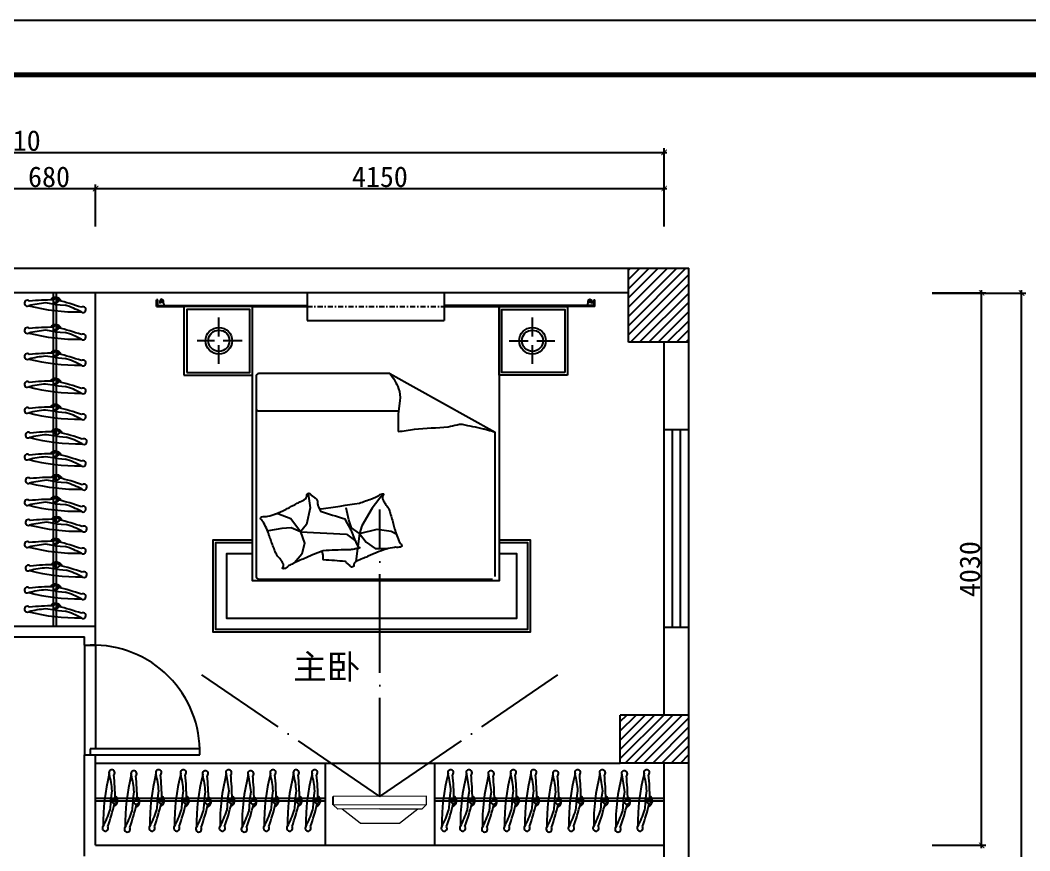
# Model space of a CAD drawing. Header units: millimetres. Extents: x 71641 to 191108, y -23091 to 29972.
# Drawn here: x 100314 to 107684, y 6943 to 13003 of the extents above; entities that cross this region are included whole.
import ezdxf

# ---------------------------------------------------------------- set-up
doc = ezdxf.new("R2010")
doc.units = ezdxf.units.MM
doc.linetypes.add('ACAD_ISO04W100', pattern=[30, 24, -3, 0, -3])
doc.linetypes.add('DASHDOT2', pattern=[0.5, 0.25, -0.125, 0, -0.125])
doc.layers.add('00', color=1, linetype='Continuous')
doc.layers.add('LAYER1', color=1, linetype='Continuous')
doc.layers.add('4', color=4, linetype='Continuous', lineweight=5)
doc.styles.add('50', font='SimSun.ttf', dxfattribs={"height": 150})
doc.styles.get("Standard").update_dxf_attribs({"font": 'SimSun.ttf', "height": 150})
doc.dimstyles.new('50', dxfattribs={"dimscale": 0, "dimtxt": 150, "dimasz": 40, "dimexe": 30, "dimexo": 30, "dimgap": 10, "dimtad": 1, "dimdec": 0, "dimzin": 4, "dimdsep": 46, "dimtxsty": '50', "dimblk": 'ARCHTICK', "dimcen": 40, "dimdle": 20, "dimclrd": 8, "dimclre": 8, "dimclrt": 2, "dimadec": 0, "dimazin": 0, "dimtfac": 1, "dimtdec": 0, "dimtmove": 2, "dimatfit": 3, "dimldrblk": 'DOT', "dimfxl": 0, "dimtolj": 1, "dimtzin": 0, "dimlwd": -1, "dimarcsym": 0})

# ---------------------------------------------------------------- blocks, each defined once
blk = doc.blocks.new('ASDFGASDFASD')
at = {"color": 8}
for q in [(-121363.3, 35213.4), (-121346.4, 35070.1)]:
    blk.add_line((-121356.8, 35140.9), q, dxfattribs=at)
at = {"color": 8, "extrusion": (0, 0, -1)}
for centre, major_axis, start_param, end_param in [((-121396, 35342.8), (-15, -15), 0.064735, 4.519237), ((-119960.4, 35305.4), (-1441.4, -172.8), -0.130439, 0.135448), ((-121924.5, 35044.8), (-414.4, -414.4), 3.421088, 3.635136), ((-122981.9, 34765.1), (-1202.3, 1202.3), 2.01697, 2.120705), ((-121329.5, 35144.7), (-12.2, -12.2), 3.810164, 10.093349), ((-121350.6, 35142.2), (-31.6, -31.6), 2.742131, 4.878196), ((-123024.8, 35131.4), (-1202.3, 1202.3), 2.35803, 2.461765), ((-122152.1, 35140.9), (-571.9, 571.9), 2.443948, 2.59889), ((-121348.3, 34936.7), (-15, -15), 3.101091, 7.555592)]:
    blk.add_ellipse(centre, major_axis=major_axis, ratio=1, start_param=start_param, end_param=end_param, dxfattribs=at)
blk = doc.blocks.new('_ARCHTICK')
at = {"color": 0, "linetype": 'ByBlock', "const_width": 0.15}
blk.add_lwpolyline([(-0.5, -0.5), (0.5, 0.5)], dxfattribs=at)
blk = doc.blocks.new('*D60')
at = {"color": 8, "lineweight": -2}
for p, q in [((106971.9, 11012), (107653.5, 11012)), ((106971.9, 847.7), (107653.5, 847.7))]:
    blk.add_line(p, q, dxfattribs=at)
at = {"color": 8}
blk.add_line((107623.5, 827.7), (107623.5, 11032), dxfattribs=at)
at = {"layer": 'Defpoints', "color": 0}
for p in [(106941.9, 11012), (107623.5, 11012), (106941.9, 847.7)]:
    blk.add_point(p, dxfattribs=at)
at = {"color": 8, "xscale": 40, "yscale": 40, "zscale": 40}
for p, rotation in [((107623.5, 11012), 90), ((107623.5, 847.7), 270)]:
    blk.add_blockref('_ARCHTICK', p, dxfattribs=dict(at, rotation=rotation))
at = {"color": 2, "insert": (107538.5, 5929.9), "char_height": 150, "attachment_point": 5, "rotation": 90, "style": '50'}
blk.add_mtext('\\A1;10164', dxfattribs=at)
blk = doc.blocks.new('_Dot')
at = {"color": 0, "linetype": 'ByBlock', "lineweight": -2}
blk.add_line((-0.5, 0), (-1, 0), dxfattribs=at)
at = {"color": 0, "linetype": 'ByBlock', "const_width": 0.5}
blk.add_lwpolyline([(-0.25, 0, 1), (0.25, 0, 1)], format="xyb", close=True, dxfattribs=at)
blk = doc.blocks.new('DOT')
at = {"color": 0, "linetype": 'ByBlock'}
blk.add_line((-0.5, 0), (-1, 0), dxfattribs=at)
at = {"color": 0, "linetype": 'ByBlock', "const_width": 0.5}
blk.add_lwpolyline([(-0.25, 0, 1), (0.25, 0, 1)], format="xyb", close=True, dxfattribs=at)
blk = doc.blocks.new('*D54')
at = {"color": 8, "lineweight": -2}
for p, q in [((106971.9, 11013), (107361.4, 11013)), ((106971.9, 6983), (107361.4, 6983))]:
    blk.add_line(p, q, dxfattribs=at)
at = {"color": 8}
blk.add_line((107331.4, 6963), (107331.4, 11033), dxfattribs=at)
at = {"layer": 'Defpoints', "color": 0}
for p in [(106941.9, 11013), (107331.4, 11013), (106941.9, 6983)]:
    blk.add_point(p, dxfattribs=at)
at = {"color": 8, "xscale": 40, "yscale": 40, "zscale": 40}
for p, rotation in [((107331.4, 11013), 90), ((107331.4, 6983), 270)]:
    blk.add_blockref('_ARCHTICK', p, dxfattribs=dict(at, rotation=rotation))
at = {"color": 2, "insert": (107246.4, 8998), "char_height": 150, "attachment_point": 5, "rotation": 90, "style": '50'}
blk.add_mtext('\\A1;4030', dxfattribs=at)
blk = doc.blocks.new('*D56')
at = {"color": 8}
blk.add_line((95484.4, 12038.6), (105034.4, 12038.6), dxfattribs=at)
at = {"color": 8, "lineweight": -2}
for p, q in [((95504.4, 11496.5), (95504.4, 12068.6)), ((105014.4, 11496.5), (105014.4, 12068.6))]:
    blk.add_line(p, q, dxfattribs=at)
at = {"layer": 'Defpoints', "color": 0}
for p in [(105014.4, 12038.6), (95504.4, 11466.5), (105014.4, 11466.5)]:
    blk.add_point(p, dxfattribs=at)
at = {"color": 8, "xscale": 40, "yscale": 40, "zscale": 40, "rotation": 180}
blk.add_blockref('_ARCHTICK', (95504.4, 12038.6), dxfattribs=at)
at = {"color": 8, "xscale": 40, "yscale": 40, "zscale": 40}
blk.add_blockref('_ARCHTICK', (105014.4, 12038.6), dxfattribs=at)
at = {"color": 2, "insert": (100259.4, 12123.6), "char_height": 150, "attachment_point": 5, "style": '50'}
blk.add_mtext('\\A1;9510', dxfattribs=at)
blk = doc.blocks.new('*D57')
at = {"color": 8, "lineweight": -2}
for p, q in [((100864.4, 11526.5), (100864.4, 11804.5)), ((105014.4, 11496.5), (105014.4, 11804.5))]:
    blk.add_line(p, q, dxfattribs=at)
at = {"color": 8}
blk.add_line((100844.4, 11774.5), (105034.4, 11774.5), dxfattribs=at)
at = {"layer": 'Defpoints', "color": 0}
for p in [(105014.4, 11774.5), (100864.4, 11496.5), (105014.4, 11466.5)]:
    blk.add_point(p, dxfattribs=at)
at = {"color": 8, "xscale": 40, "yscale": 40, "zscale": 40, "rotation": 180}
blk.add_blockref('_ARCHTICK', (100864.4, 11774.5), dxfattribs=at)
at = {"color": 8, "xscale": 40, "yscale": 40, "zscale": 40}
blk.add_blockref('_ARCHTICK', (105014.4, 11774.5), dxfattribs=at)
at = {"color": 2, "insert": (102939.4, 11859.5), "char_height": 150, "attachment_point": 5, "style": '50'}
blk.add_mtext('\\A1;4150', dxfattribs=at)
blk = doc.blocks.new('*D58')
at = {"color": 8, "lineweight": -2}
for p, q in [((100184.4, 11496.5), (100184.4, 11804.5)), ((100864.4, 11496.5), (100864.4, 11804.5))]:
    blk.add_line(p, q, dxfattribs=at)
at = {"color": 8}
blk.add_line((100164.4, 11774.5), (100884.4, 11774.5), dxfattribs=at)
at = {"layer": 'Defpoints', "color": 0}
for p in [(100864.4, 11774.5), (100184.4, 11466.5), (100864.4, 11466.5)]:
    blk.add_point(p, dxfattribs=at)
at = {"color": 8, "xscale": 40, "yscale": 40, "zscale": 40, "rotation": 180}
blk.add_blockref('_ARCHTICK', (100184.4, 11774.5), dxfattribs=at)
at = {"color": 8, "xscale": 40, "yscale": 40, "zscale": 40}
blk.add_blockref('_ARCHTICK', (100864.4, 11774.5), dxfattribs=at)
at = {"color": 2, "insert": (100524.4, 11859.5), "char_height": 150, "attachment_point": 5, "style": '50'}
blk.add_mtext('\\A1;680', dxfattribs=at)

msp = doc.modelspace()

# ---------------------------------------------------------------- hatches: boundary and pattern name
h = msp.add_hatch()
h.set_pattern_fill('ANSI31', color=8, scale=15, style=0)
h.set_pattern_definition([(45, (4518.35, 31906.157), (-33.67596, 33.67596), [])])
h.paths.add_polyline_path([(95804.4, 11193), (95324.4, 11193), (95324.4, 10663), (95804.4, 10663)])
h.paths.add_polyline_path([(95324.4, 7523), (95804.4, 7523), (95804.4, 7943), (95324.4, 7943)])
h.paths.add_polyline_path([(105194.4, 7583), (105194.4, 7933), (104694.4, 7933), (104694.4, 7583)])
h.paths.add_polyline_path([(105194.4, 10653), (105194.4, 11193), (104754.4, 11193), (104754.4, 10653)])

# ---------------------------------------------------------------- linework, layer by layer
at = {"color": 3, "lineweight": -2}
msp.add_line((111075.7, 12615), (91939.8, 12615), dxfattribs=at)
for p, q in [((95804.4, 11193), (105194.4, 11193)), ((104754.4, 10653), (104754.4, 11193)), ((105194.4, 4583), (105194.4, 11193)), ((104754.4, 11013), (99354.4, 11013)), ((105194.4, 10653), (104754.4, 10653)), ((105014.4, 7933), (105014.4, 10653)), ((105194.4, 10013), (105014.4, 10013)), ((102125.2, 9277.8), (102121.9, 9271.3)), ((100264.4, 8583), (100864.4, 8583)), ((100864.4, 8503), (100864.4, 8583)), ((105194.4, 8573), (105014.4, 8573)), ((100184.4, 8503), (100784.4, 8503)), ((100784.4, 8443), (100784.4, 8503)), ((100864.4, 8443), (100864.4, 8503)), ((105194.4, 7933), (104694.4, 7933)), ((104694.4, 7583), (104694.4, 7933)), ((105194.4, 7583), (104694.4, 7583)), ((105014.4, 4943), (105014.4, 7583))]:
    msp.add_line(p, q)
at = {"color": 8}
for p, q in [((100555.3, 11013), (100555.3, 8583)), ((100575.3, 11013), (100575.3, 8583)), ((101763.6, 10696.2), (101763.6, 10833.5)), ((104054.1, 10696.2), (104054.1, 10833.5)), ((101731.4, 10664.1), (101605.7, 10664.1)), ((101763.6, 10494.8), (101763.6, 10632)), ((101933.7, 10664.1), (101795.7, 10664.1)), ((103884, 10664.1), (104022, 10664.1)), ((104054.1, 10494.8), (104054.1, 10632)), ((104086.2, 10664.1), (104215.8, 10664.1)), ((102035.2, 10404.5), (102035.2, 8945.2)), ((103012.9, 10424.5), (102055.2, 10424.5)), ((103012.9, 10424.5), (103780.9, 9997.1)), ((102055.2, 10151.9), (103074.7, 10151.9)), ((103780.9, 8945.2), (103780.9, 9997.1)), ((102415.9, 9547.7), (102429.7, 9444.5)), ((102962.5, 9547.5), (102883.3, 9443.6)), ((102429.7, 9444.5), (102403.9, 9322.5)), ((102713.3, 9356.7), (102693.5, 9445.5)), ((102883.3, 9443.6), (102808.2, 9313.2)), ((102195.7, 9401.5), (102171.7, 9398.1)), ((102290.3, 9363.7), (102195.7, 9401.5)), ((102359.2, 9270.9), (102290.3, 9363.7)), ((102223.3, 9295), (102125.2, 9277.8)), ((102292.1, 9298.4), (102223.3, 9295)), ((102359.2, 9270.9), (102292.1, 9298.4)), ((102403.9, 9322.5), (102359.2, 9270.9)), ((102733.1, 9299.4), (102713.3, 9356.7)), ((102790.4, 9257.9), (102733.1, 9299.4)), ((102808.2, 9313.2), (102790.4, 9257.9)), ((102790.4, 9257.9), (102918.9, 9289.5)), ((102918.9, 9289.5), (103021.7, 9275.7)), ((102359.2, 9270.9), (102694.9, 9252)), ((102359.2, 9270.9), (102390.1, 9188.4)), ((102694.9, 9252), (102744.8, 9215.9)), ((102744.8, 9215.9), (102756.9, 9207.3)), ((102790.4, 9257.9), (102778.6, 9163.8)), ((102790.4, 9257.9), (102839.8, 9194.7)), ((103021.7, 9275.7), (103057.7, 9255.6)), ((102390.1, 9188.4), (102369.5, 9105.9)), ((102776.8, 9149.1), (102764.9, 9054.5)), ((102839.8, 9194.7), (102905, 9147.3)), ((102905, 9147.3), (102997.9, 9147.3)), ((102369.5, 9105.9), (102315.9, 9043.3)), ((102055.2, 8925.2), (103760.9, 8925.2)), ((100784.4, 8443), (100784.4, 7643)), ((100864.4, 8443), (100864.4, 7688)), ((102538.9, 7324.7), (100864.4, 7324.4)), ((102538.9, 7304.7), (100864.4, 7304.4)), ((105014.4, 7324.4), (103338.9, 7324.7)), ((105014.4, 7304.4), (103338.9, 7304.7))]:
    msp.add_line(p, q, dxfattribs=at)
at = {"color": 3}
for p, q in [((100864.4, 8583), (100864.4, 11013)), ((102409.2, 11013), (102409.2, 10813)), ((102409.2, 11013), (102409.2, 10813)), ((103409.2, 11013), (103409.2, 10813)), ((102409.2, 10813), (103409.2, 10813)), ((105074.4, 8573), (105074.4, 10013)), ((105134.4, 8573), (105134.4, 10013)), ((101624.4, 7688), (100824.4, 7688)), ((100824.4, 7688), (100824.4, 7643)), ((101624.4, 7643), (101624.4, 7688)), ((100824.4, 7643), (101624.4, 7643)), ((100864.4, 7583), (102538.9, 7583.3)), ((102538.9, 7583.3), (102538.9, 6983.3)), ((102538.9, 7583.3), (103338.9, 7583.3)), ((103338.9, 7583.3), (103338.9, 6983.3)), ((103338.9, 7583.3), (104694.4, 7583)), ((102599.6, 7279.4), (102599.5, 7339.2))]:
    msp.add_line(p, q, dxfattribs=at)
at = {"color": 4}
for p, q in [((101318.4, 10963), (101309.4, 10963)), ((101309.4, 10913), (101309.4, 10963)), ((101309.4, 10913), (101509.4, 10913)), ((104509.4, 10913), (104309.4, 10913)), ((104500.4, 10963), (104509.4, 10963)), ((104509.4, 10913), (104509.4, 10963))]:
    msp.add_line(p, q, dxfattribs=at)
at = {"color": 31}
for p, q in [((101309.4, 10922), (102409.2, 10922)), ((101318.4, 10913), (101318.4, 10963)), ((104509.4, 10922), (103409.5, 10922)), ((104500.4, 10913), (104500.4, 10963))]:
    msp.add_line(p, q, dxfattribs=at)
at = {"color": 6, "linetype": 'Continuous', "ltscale": 1.8}
for p, q in [((101334.4, 10953.8), (101342.7, 10953.8)), ((101346.9, 10958), (101346.9, 10966.3)), ((101346.9, 10941.3), (101346.9, 10949.6)), ((101351.1, 10953.8), (101359.4, 10953.8)), ((104467.6, 10953.8), (104459.3, 10953.8)), ((104471.8, 10958), (104471.8, 10966.3)), ((104471.8, 10941.3), (104471.8, 10949.6)), ((104484.3, 10953.8), (104476, 10953.8))]:
    msp.add_line(p, q, dxfattribs=at)
at = {"color": 4, "linetype": 'DASHDOT2', "ltscale": 150}
msp.add_line((102409.2, 10913), (103409.2, 10913), dxfattribs=at)
at = {"color": 8, "linetype": 'ACAD_ISO04W100', "lineweight": -3, "ltscale": 30}
for q in [(102939.4, 9434.1), (101640.7, 8226.1), (104238, 8226.1)]:
    msp.add_line((102939.4, 7340.1), q, dxfattribs=at)
at = {"color": 3, "lineweight": -3}
msp.add_line((104037, 8537.4), (101721.9, 8537.4), dxfattribs=at)
at = {"color": 0}
for p, q in [((100784.4, 8443), (100864.4, 8443)), ((100784.4, 6903), (100784.4, 7643)), ((100784.4, 7643), (100864.4, 7643)), ((100864.4, 6983), (100864.4, 7643)), ((100864.4, 6983), (105014.4, 6983))]:
    msp.add_line(p, q, dxfattribs=at)
at = {"color": 3, "lineweight": -2}
for points in [[(91939.8, 12615), (111075.7, 12615), (111075.7, -751.1), (91939.8, -751.1)], [(91950.6, 12604.2), (111064.9, 12604.2), (111064.9, -740.3), (91950.6, -740.3)], [(91961.4, 12593.4), (111054, 12593.4), (111054, -729.4), (91961.4, -729.4)]]:
    msp.add_lwpolyline(points, close=True, dxfattribs=at)
at = {"color": 6, "linetype": 'Continuous', "const_width": 2}
for points in [[(101359.4, 10922), (101334.4, 10922), (101334.4, 10937), (101359.4, 10937)], [(104459.3, 10922), (104484.3, 10922), (104484.3, 10937), (104459.3, 10937)]]:
    msp.add_lwpolyline(points, close=True, dxfattribs=at)
at = {"color": 6, "linetype": 'Continuous', "ltscale": 1.8}
for points in [[(101359.4, 10937), (101359.4, 10953.8, 1), (101334.4, 10953.8), (101334.4, 10937)], [(104459.3, 10937), (104459.3, 10953.8, -1), (104484.3, 10953.8), (104484.3, 10937)]]:
    msp.add_lwpolyline(points, format="xyb", dxfattribs=at)
for points in [[(101359.4, 10933.3), (101363.2, 10933.3), (101363.2, 10925.8), (101359.4, 10925.8)], [(104459.3, 10933.3), (104455.6, 10933.3), (104455.6, 10925.8), (104459.3, 10925.8)]]:
    msp.add_lwpolyline(points, dxfattribs=at)
at = {"color": 3}
for points in [[(101509.4, 10413), (102009.4, 10413), (102009.4, 10913), (101509.4, 10913)], [(104309.4, 10413), (103809.4, 10413), (103809.4, 10913), (104309.4, 10913)]]:
    msp.add_lwpolyline(points, close=True, dxfattribs=at)
msp.add_lwpolyline([(103409.2, 10913), (103809.4, 10913), (103809.4, 8913), (102009.4, 8913), (102009.4, 10913), (102409.2, 10913)], dxfattribs=at)
at = {"color": 8}
for points in [[(101529.4, 10433), (101989.4, 10433), (101989.4, 10893), (101529.4, 10893)], [(104289.4, 10433), (103829.4, 10433), (103829.4, 10893), (104289.4, 10893)]]:
    msp.add_lwpolyline(points, close=True, dxfattribs=at)
for points in [[(103012.9, 10424.5, -0.085272), (103076.2, 10314.4, -0.124044), (103085.4, 10226.8), (103071.7, 10131.4), (103073.5, 10001.3)], [(103073.5, 10001.3, 0.007867), (103191.1, 10019.1, 0.003783), (103437.8, 10037.1, 0.006616), (103502.9, 10051.5, -0.023828), (103521, 10054.8, -0.080713), (103539.7, 10054.3, -0.009591), (103692.3, 10022.4, -0.013133), (103725.7, 10013.8, -0.007859), (103780.9, 9997.1)], [(102498.8, 9435.5, 0.025626), (102510.5, 9438.3, 0.005196), (102789.8, 9479.9, 0.00456), (102877.3, 9511.1, 0.01125), (102912.4, 9524.9, 0.069394), (102931.2, 9536, -0.079756), (102947.8, 9545.4, -0.106399), (102962.5, 9547.5, -0.328642), (102966.5, 9544.1, -0.299547), (102964.1, 9537.6, 0.189917), (102958.6, 9528.8, 0.033518), (102957.4, 9518.5, 0.075627), (102957.9, 9514, 0.053489), (102960.9, 9506.1, 0.017838), (102973, 9484.1, 0.038394), (102990.2, 9459.9, -0.059529), (103000.6, 9443.7, -0.035943), (103011.2, 9417.5, -0.011245), (103036.8, 9331.2, -0.006203), (103047.1, 9291.6, 0.010783), (103053.2, 9268.9, 0.019485), (103057.7, 9255.6, 0.005062), (103077.3, 9205.4, 0.101392), (103094, 9180.2, -0.223768), (103098.9, 9166.7, -0.25558), (103095.8, 9162.1, -0.081563), (103080.1, 9157, -0.071805), (103063, 9156.9, 0.069985), (103045.4, 9156.8, 0.03546), (102985.9, 9143.9, 0.029432), (102916.9, 9119.1, 0.001554), (102883.5, 9104.8, -0.00152), (102849.4, 9090.1, -0.004735), (102814.2, 9075.4, 0.00382), (102770.4, 9057.4, 0.296001), (102748.5, 9025, -0.649774), (102727.1, 9016, -0.02319), (102722.6, 9020.7, 0.0288), (102718.9, 9024.4, 0.005727), (102712.3, 9030.1, -0.004358), (102703.7, 9037.7, -0.027528), (102686.7, 9054.6, -0.004152), (102528.1, 9066, -0.194121), (102525.3, 9082.7, 0.133719), (102524.1, 9106.7, 0.005779), (102516.7, 9128.7, 0.008882)]]:
    msp.add_lwpolyline(points, format="xyb", dxfattribs=at)
msp.add_lwpolyline([(102093, 9332.8, 0.101392), (102074.4, 9356.7, -0.223768), (102068.5, 9369.7, -0.25558), (102071.3, 9374.5, -0.081563), (102086.5, 9380.8, -0.071805), (102103.6, 9382.3, 0.069985), (102121.1, 9383.7, 0.03546), (102179.4, 9401.2, 0.029432), (102246.4, 9431.1, 0.001554), (102278.5, 9448, -0.00152), (102311.4, 9465.2, -0.004735), (102345.4, 9482.5, 0.00382), (102387.6, 9503.9, 0.296001), (102407, 9537.8, -0.649774), (102427.7, 9548.5, -0.02319), (102432.5, 9544.2, 0.0288), (102436.5, 9540.8, 0.005727), (102443.5, 9535.5, -0.004358), (102452.7, 9528.6, -0.027528), (102470.9, 9513.1, -0.046214), (102480.3, 9502.4, -0.194121), (102484.4, 9486, 0.133719), (102487.4, 9462.1, 0.011505), (102506, 9419.7, 0.002887), (102682.4, 9365.9, 0.012426), (102719.5, 9297.6, -0.033612), (102732.2, 9271.7), (102755.2, 9215.4), (102773, 9171.9, 0.224341), (102787.5, 9158.6, -0.722772), (102787.7, 9149.8, -0.103513), (102783.9, 9149.3, 0.053465), (102776.7, 9149, 0.030109), (102753.6, 9144.4, -0.031436), (102731.5, 9140, -0.05324), (102716.4, 9139.6, 0.05518), (102701.8, 9139.1, 0.008389), (102526.5, 9132.5, 0.0108), (102400.8, 9081.1, 0.00456), (102315.9, 9043.3, 0.01125), (102282, 9026.9, 0.069394), (102264.1, 9014.3, -0.079756), (102248.2, 9003.7, -0.106399), (102233.8, 9000.5, -0.328642), (102229.5, 9003.6, -0.299547), (102231.4, 9010.2, 0.189917), (102236.2, 9019.4, 0.033518), (102236.6, 9029.8, 0.075627), (102235.7, 9034.3, 0.053489), (102232.2, 9041.9, 0.017838), (102218.4, 9062.9, 0.038394), (102199.4, 9085.8, -0.059529), (102187.8, 9101.1, -0.035943), (102175.2, 9126.4, -0.011245), (102143, 9210.5, -0.006203), (102129.7, 9249.2, 0.010783), (102121.9, 9271.3, 0.019485), (102116.4, 9284.2, 0.005062)], format="xyb", close=True, dxfattribs=at)
at = {"color": 3, "lineweight": -3}
msp.add_lwpolyline([(104037, 8874.9), (104037, 8557.4), (104037, 8537.4), (101721.9, 8537.4), (101721.9, 8874.9)], dxfattribs=at)
at = {"color": 6, "linetype": 'Continuous', "ltscale": 1.8}
for centre, radius in [((101346.9, 10953.8), 10), ((101346.9, 10953.8), 0.699), ((104471.8, 10953.8), 10), ((104471.8, 10953.8), 0.699)]:
    msp.add_circle(centre, radius, dxfattribs=at)
at = {"color": 191}
for centre in [(101764.3, 10664.1), (104053.3, 10664.1)]:
    msp.add_circle(centre, 97.3, dxfattribs=at)
at = {"color": 8}
for centre in [(101764.3, 10664.1), (104053.3, 10664.1)]:
    msp.add_circle(centre, 77.3, dxfattribs=at)
for centre, radius, start, end in [((102055.2, 10404.5), 20, 90, 180), ((102055.2, 10171.9), 20, 180, 270), ((102055.2, 8945.2), 20, 180, 270), ((100846.9, 7665.5), 777.8, 358.34239, 91.65761)]:
    msp.add_arc(centre, radius, start, end, dxfattribs=at)
at = {"layer": '00', "color": 8, "lineweight": -2}
msp.add_lwpolyline([(91552.2, 13002.6), (111463.3, 13002.6), (111463.3, -1138.7), (91552.2, -1138.7)], close=True, dxfattribs=at)
at = {"layer": '4', "color": 3}
for p, q in [((103279.3, 7340.9), (102599.5, 7339.2)), ((103279.4, 7281.1), (103279.3, 7340.9)), ((102599.6, 7279.4), (103279.4, 7281.1)), ((102599.6, 7279.4), (102631.8, 7247.5)), ((102939.6, 7248.2), (102631.8, 7247.5)), ((102796, 7143.5), (102663.5, 7247.6)), ((102939.6, 7248.2), (103247.4, 7249)), ((103083.7, 7144.3), (103215.7, 7248.9)), ((103279.4, 7281.1), (103247.4, 7249)), ((102796, 7143.5), (103083.7, 7144.3))]:
    msp.add_line(p, q, dxfattribs=at)
at = {"layer": 'LAYER1', "color": 3}
for points in [[(103809.4, 9212.5), (104037, 9212.5), (104037, 8537.4), (101721.9, 8537.4), (101721.9, 9212.5), (102009.4, 9212.5)], [(103809.4, 9192.5), (104017, 9192.5), (104017, 8557.4), (101741.9, 8557.4), (101741.9, 9192.5), (102009.4, 9192.5)], [(103809.4, 9112.5), (103937, 9112.5), (103937, 8637.4), (101821.9, 8637.4), (101821.9, 9112.5), (102009.4, 9112.5)]]:
    msp.add_lwpolyline(points, dxfattribs=at)

# ---------------------------------------------------------------- block references
at = {"color": 0, "xscale": -1}
for p, rotation in [((65429.4, 132286.4), 270), ((65429.4, 132087.1), 270), ((65429.4, 131694.1), 270), ((65436.4, 131324.5), 270), ((65429.4, 131163.9), 270), ((65436.4, 130992.3), 270), ((65429.4, 130831.7), 270), ((65436.4, 130686.3), 270), ((65429.4, 130525.7), 270), ((65436.4, 130354.1), 270), ((65429.4, 130193.5), 270), ((65429.4, 130054.2), 270), ((222331.4, 42450.3), 180), ((222492, 42443.3), 180), ((222852.5, 42450.3), 180), ((223013, 42443.3), 180), ((223184.7, 42450.3), 180), ((223345.3, 42443.3), 180), ((224804.5, 42450.3), 180), ((224939.1, 42450.3), 180), ((225099.7, 42443.3), 180), ((225409.5, 42450.3), 180), ((225570.1, 42443.3), 180), ((225912.3, 42450.3), 180), ((226072.9, 42443.3), 180)]:
    msp.add_blockref('ASDFGASDFASD', p, dxfattribs=dict(at, rotation=rotation))
at = {"color": 3, "xscale": -1}
for p, rotation in [((65429.4, 131897.7), 270), ((65429.4, 131504.7), 270), ((222672.2, 42450.3), 180), ((223507, 42450.3), 180), ((223676.7, 42450.3), 180), ((223811.3, 42450.3), 180), ((225261.5, 42450.3), 180), ((225731.8, 42450.3), 180), ((226234.6, 42450.3), 180)]:
    msp.add_blockref('ASDFGASDFASD', p, dxfattribs=dict(at, rotation=rotation))

# ---------------------------------------------------------------- texts
at = {"insert": (102306.3, 8375.8, 0), "char_height": 180, "width": 1146.095, "attachment_point": 1}
msp.add_mtext('{\\fSimSun|b0|i0|c134|p2;\\C2;主卧}', dxfattribs=at)

# ---------------------------------------------------------------- dimensions: what is measured, and where the dimension line sits
for p1, p2, distance, picture, middle in [((95504.4, 11466.5), (105014.4, 11466.5), 572.1, '*D56', (100259.4, 12123.6)), ((106941.9, 847.7), (106941.9, 11012), -681.6, '*D60', (107538.5, 5929.9))]:
    dim = msp.add_aligned_dim(p1=p1, p2=p2, distance=distance, dimstyle='50', override={"dimscale": 1, "dimldrblk": 'DOT'})
    dim.commit()
    dim.dimension.update_dxf_attribs({"geometry": picture, "text_midpoint": middle})
for base, p1, p2, picture, middle in [((100864.4, 11774.5), (100184.4, 11466.5), (100864.4, 11466.5), '*D58', (100524.4, 11859.5)), ((105014.4, 11774.5), (100864.4, 11496.5), (105014.4, 11466.5), '*D57', (102939.4, 11859.5))]:
    dim = msp.add_linear_dim(base=base, p1=p1, p2=p2, dimstyle='50', override={"dimscale": 1, "dimldrblk": 'DOT'})
    dim.commit()
    dim.dimension.update_dxf_attribs({"geometry": picture, "text_midpoint": middle})
dim = msp.add_linear_dim(base=(107331.4, 11013), p1=(106941.9, 6983), p2=(106941.9, 11013), angle=270, dimstyle='50', override={"dimscale": 1, "dimldrblk": 'DOT'})
dim.commit()
dim.dimension.update_dxf_attribs({"geometry": '*D54', "text_midpoint": (107246.4, 8998)})

doc.saveas('drawing.dxf')
